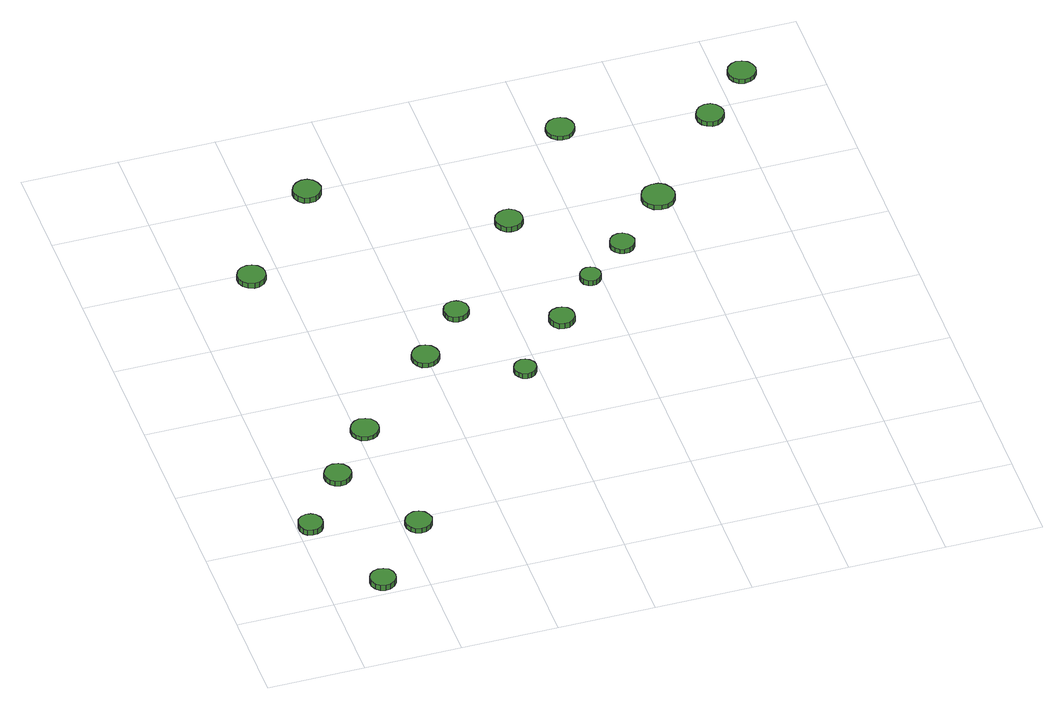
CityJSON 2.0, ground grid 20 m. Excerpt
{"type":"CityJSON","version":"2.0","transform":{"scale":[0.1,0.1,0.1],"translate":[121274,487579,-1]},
"CityObjects":{
"tree1":{"type":"SolitaryVegetationObject","attributes":{"function":"something"},"geometry":[{"type":"MultiSurface","lod":"1","boundaries":[[[0,1,2,3,4,5,6,7,8,9,10,11,12,13,14]],[[15,16,17,18,19,20,21,22,23,24,25,26,27,28,29]],[[0,29,28,1]],[[1,28,27,2]],[[2,27,26,3]],[[3,26,25,4]],[[4,25,24,5]],[[5,24,23,6]],[[6,23,22,7]],[[7,22,21,8]],[[8,21,20,9]],[[9,20,19,10]],[[10,19,18,11]],[[11,18,17,12]],[[12,17,16,13]],[[13,16,15,14]],[[14,15,29,0]]]}]},
"tree2":{"type":"SolitaryVegetationObject","attributes":{"function":"something"},"geometry":[{"type":"MultiSurface","lod":"1","boundaries":[[[30,31,32,33,34,35,36,37,38,39,40,41,42,43,44]],[[45,46,47,48,49,50,51,52,53,54,55,56,57,58,59]],[[30,59,58,31]],[[31,58,57,32]],[[32,57,56,33]],[[33,56,55,34]],[[34,55,54,35]],[[35,54,53,36]],[[36,53,52,37]],[[37,52,51,38]],[[38,51,50,39]],[[39,50,49,40]],[[40,49,48,41]],[[41,48,47,42]],[[42,47,46,43]],[[43,46,45,44]],[[44,45,59,30]]]}]},
"tree3":{"type":"SolitaryVegetationObject","attributes":{"function":"something"},"geometry":[{"type":"MultiSurface","lod":"1","boundaries":[[[60,61,62,63,64,65,66,67,68,69,70,71,72,73,74]],[[75,76,77,78,79,80,81,82,83,84,85,86,87,88,89]],[[60,89,88,61]],[[61,88,87,62]],[[62,87,86,63]],[[63,86,85,64]],[[64,85,84,65]],[[65,84,83,66]],[[66,83,82,67]],[[67,82,81,68]],[[68,81,80,69]],[[69,80,79,70]],[[70,79,78,71]],[[71,78,77,72]],[[72,77,76,73]],[[73,76,75,74]],[[74,75,89,60]]]}]},
"tree4":{"type":"SolitaryVegetationObject","attributes":{"function":"something"},"geometry":[{"type":"MultiSurface","lod":"1","boundaries":[[[90,91,92,93,94,95,96,97,98,99,100,101,102,103,104]],[[105,106,107,108,109,110,111,112,113,114,115,116,117,118,119]],[[90,119,118,91]],[[91,118,117,92]],[[92,117,116,93]],[[93,116,115,94]],[[94,115,114,95]],[[95,114,113,96]],[[96,113,112,97]],[[97,112,111,98]],[[98,111,110,99]],[[99,110,109,100]],[[100,109,108,101]],[[101,108,107,102]],[[102,107,106,103]],[[103,106,105,104]],[[104,105,119,90]]]}]},
"tree5":{"type":"SolitaryVegetationObject","attributes":{"function":"something"},"geometry":[{"type":"MultiSurface","lod":"1","boundaries":[[[120,121,122,123,124,125,126,127,128,129,130,131,132,133,134]],[[135,136,137,138,139,140,141,142,143,144,145,146,147,148,149]],[[120,149,148,121]],[[121,148,147,122]],[[122,147,146,123]],[[123,146,145,124]],[[124,145,144,125]],[[125,144,143,126]],[[126,143,142,127]],[[127,142,141,128]],[[128,141,140,129]],[[129,140,139,130]],[[130,139,138,131]],[[131,138,137,132]],[[132,137,136,133]],[[133,136,135,134]],[[134,135,149,120]]]}]},
"tree6":{"type":"SolitaryVegetationObject","attributes":{"function":"something"},"geometry":[{"type":"MultiSurface","lod":"1","boundaries":[[[150,151,152,153,154,155,156,157,158,159,160,161,162,163,164]],[[165,166,167,168,169,170,171,172,173,174,175,176,177,178,179]],[[150,179,178,151]],[[151,178,177,152]],[[152,177,176,153]],[[153,176,175,154]],[[154,175,174,155]],[[155,174,173,156]],[[156,173,172,157]],[[157,172,171,158]],[[158,171,170,159]],[[159,170,169,160]],[[160,169,168,161]],[[161,168,167,162]],[[162,167,166,163]],[[163,166,165,164]],[[164,165,179,150]]]}]},
"tree7":{"type":"SolitaryVegetationObject","attributes":{"function":"something"},"geometry":[{"type":"MultiSurface","lod":"1","boundaries":[[[180,181,182,183,184,185,186,187,188,189,190,191,192,193,194]],[[195,196,197,198,199,200,201,202,203,204,205,206,207,208,209]],[[180,209,208,181]],[[181,208,207,182]],[[182,207,206,183]],[[183,206,205,184]],[[184,205,204,185]],[[185,204,203,186]],[[186,203,202,187]],[[187,202,201,188]],[[188,201,200,189]],[[189,200,199,190]],[[190,199,198,191]],[[191,198,197,192]],[[192,197,196,193]],[[193,196,195,194]],[[194,195,209,180]]]}]},
"tree8":{"type":"SolitaryVegetationObject","attributes":{"function":"something"},"geometry":[{"type":"MultiSurface","lod":"1","boundaries":[[[210,211,212,213,214,215,216,217,218,219,220,221,222,223,224]],[[225,226,227,228,229,230,231,232,233,234,235,236,237,238,239]],[[210,239,238,211]],[[211,238,237,212]],[[212,237,236,213]],[[213,236,235,214]],[[214,235,234,215]],[[215,234,233,216]],[[216,233,232,217]],[[217,232,231,218]],[[218,231,230,219]],[[219,230,229,220]],[[220,229,228,221]],[[221,228,227,222]],[[222,227,226,223]],[[223,226,225,224]],[[224,225,239,210]]]}]},
"tree9":{"type":"SolitaryVegetationObject","attributes":{"function":"something"},"geometry":[{"type":"MultiSurface","lod":"1","boundaries":[[[240,241,242,243,244,245,246,247,248,249,250,251,252,253,254]],[[255,256,257,258,259,260,261,262,263,264,265,266,267,268,269]],[[240,269,268,241]],[[241,268,267,242]],[[242,267,266,243]],[[243,266,265,244]],[[244,265,264,245]],[[245,264,263,246]],[[246,263,262,247]],[[247,262,261,248]],[[248,261,260,249]],[[249,260,259,250]],[[250,259,258,251]],[[251,258,257,252]],[[252,257,256,253]],[[253,256,255,254]],[[254,255,269,240]]]}]},
"tree10":{"type":"SolitaryVegetationObject","attributes":{"function":"something"},"geometry":[{"type":"MultiSurface","lod":"1","boundaries":[[[270,271,272,273,274,275,276,277,278,279,280,281,282,283,284]],[[285,286,287,288,289,290,291,292,293,294,295,296,297,298,299]],[[270,299,298,271]],[[271,298,297,272]],[[272,297,296,273]],[[273,296,295,274]],[[274,295,294,275]],[[275,294,293,276]],[[276,293,292,277]],[[277,292,291,278]],[[278,291,290,279]],[[279,290,289,280]],[[280,289,288,281]],[[281,288,287,282]],[[282,287,286,283]],[[283,286,285,284]],[[284,285,299,270]]]}]},
"tree11":{"type":"SolitaryVegetationObject","attributes":{"function":"something"},"geometry":[{"type":"MultiSurface","lod":"1","boundaries":[[[300,301,302,303,304,305,306,307,308,309,310,311,312,313,314]],[[315,316,317,318,319,320,321,322,323,324,325,326,327,328,329]],[[300,329,328,301]],[[301,328,327,302]],[[302,327,326,303]],[[303,326,325,304]],[[304,325,324,305]],[[305,324,323,306]],[[306,323,322,307]],[[307,322,321,308]],[[308,321,320,309]],[[309,320,319,310]],[[310,319,318,311]],[[311,318,317,312]],[[312,317,316,313]],[[313,316,315,314]],[[314,315,329,300]]]}]},
"tree12":{"type":"SolitaryVegetationObject","attributes":{"function":"something"},"geometry":[{"type":"MultiSurface","lod":"1","boundaries":[[[330,331,332,333,334,335,336,337,338,339,340,341,342,343,344]],[[345,346,347,348,349,350,351,352,353,354,355,356,357,358,359]],[[330,359,358,331]],[[331,358,357,332]],[[332,357,356,333]],[[333,356,355,334]],[[334,355,354,335]],[[335,354,353,336]],[[336,353,352,337]],[[337,352,351,338]],[[338,351,350,339]],[[339,350,349,340]],[[340,349,348,341]],[[341,348,347,342]],[[342,347,346,343]],[[343,346,345,344]],[[344,345,359,330]]]}]},
"tree13":{"type":"SolitaryVegetationObject","attributes":{"function":"something"},"geometry":[{"type":"MultiSurface","lod":"1","boundaries":[[[360,361,362,363,364,365,366,367,368,369,370,371,372,373,374]],[[375,376,377,378,379,380,381,382,383,384,385,386,387,388,389]],[[360,389,388,361]],[[361,388,387,362]],[[362,387,386,363]],[[363,386,385,364]],[[364,385,384,365]],[[365,384,383,366]],[[366,383,382,367]],[[367,382,381,368]],[[368,381,380,369]],[[369,380,379,370]],[[370,379,378,371]],[[371,378,377,372]],[[372,377,376,373]],[[373,376,375,374]],[[374,375,389,360]]]}]},
"tree14":{"type":"SolitaryVegetationObject","attributes":{"function":"something"},"geometry":[{"type":"MultiSurface","lod":"1","boundaries":[[[390,391,392,393,394,395,396,397,398,399,400,401,402,403,404]],[[405,406,407,408,409,410,411,412,413,414,415,416,417,418,419]],[[390,419,418,391]],[[391,418,417,392]],[[392,417,416,393]],[[393,416,415,394]],[[394,415,414,395]],[[395,414,413,396]],[[396,413,412,397]],[[397,412,411,398]],[[398,411,410,399]],[[399,410,409,400]],[[400,409,408,401]],[[401,408,407,402]],[[402,407,406,403]],[[403,406,405,404]],[[404,405,419,390]]]}]},
"tree15":{"type":"SolitaryVegetationObject","attributes":{"function":"something"},"geometry":[{"type":"MultiSurface","lod":"1","boundaries":[[[420,421,422,423,424,425,426,427,428,429,430,431,432,433,434]],[[435,436,437,438,439,440,441,442,443,444,445,446,447,448,449]],[[420,449,448,421]],[[421,448,447,422]],[[422,447,446,423]],[[423,446,445,424]],[[424,445,444,425]],[[425,444,443,426]],[[426,443,442,427]],[[427,442,441,428]],[[428,441,440,429]],[[429,440,439,430]],[[430,439,438,431]],[[431,438,437,432]],[[432,437,436,433]],[[433,436,435,434]],[[434,435,449,420]]]}]},
"tree16":{"type":"SolitaryVegetationObject","attributes":{"function":"something"},"geometry":[{"type":"MultiSurface","lod":"1","boundaries":[[[450,451,452,453,454,455,456,457,458,459,460,461,462,463,464]],[[465,466,467,468,469,470,471,472,473,474,475,476,477,478,479]],[[450,479,478,451]],[[451,478,477,452]],[[452,477,476,453]],[[453,476,475,454]],[[454,475,474,455]],[[455,474,473,456]],[[456,473,472,457]],[[457,472,471,458]],[[458,471,470,459]],[[459,470,469,460]],[[460,469,468,461]],[[461,468,467,462]],[[462,467,466,463]],[[463,466,465,464]],[[464,465,479,450]]]}]},
"tree17":{"type":"SolitaryVegetationObject","attributes":{"function":"something"},"geometry":[{"type":"MultiSurface","lod":"1","boundaries":[[[480,481,482,483,484,485,486,487,488,489,490,491,492,493,494]],[[495,496,497,498,499,500,501,502,503,504,505,506,507,508,509]],[[480,509,508,481]],[[481,508,507,482]],[[482,507,506,483]],[[483,506,505,484]],[[484,505,504,485]],[[485,504,503,486]],[[486,503,502,487]],[[487,502,501,488]],[[488,501,500,489]],[[489,500,499,490]],[[490,499,498,491]],[[491,498,497,492]],[[492,497,496,493]],[[493,496,495,494]],[[494,495,509,480]]]}]},
"tree18":{"type":"SolitaryVegetationObject","attributes":{"function":"something"},"geometry":[{"type":"MultiSurface","lod":"1","boundaries":[[[510,511,512,513,514,515,516,517,518,519,520,521,522,523,524]],[[525,526,527,528,529,530,531,532,533,534,535,536,537,538,539]],[[510,539,538,511]],[[511,538,537,512]],[[512,537,536,513]],[[513,536,535,514]],[[514,535,534,515]],[[515,534,533,516]],[[516,533,532,517]],[[517,532,531,518]],[[518,531,530,519]],[[519,530,529,520]],[[520,529,528,521]],[[521,528,527,522]],[[522,527,526,523]],[[523,526,525,524]],[[524,525,539,510]]]}]}
},
"vertices":[
[52,237,19],[50,247,19],[44,256,19],[35,261,19],[25,262,19],[15,259,19],[7,252,19],[3,242,19],[3,232,19],[7,222,19],[15,215,19],[25,212,19],[35,213,19],[44,218,19],[50,227,19],[50,227,6],[44,218,6],[35,213,6],[25,212,6],[15,215,6],[7,222,6],[3,232,6],[3,242,6],[7,252,6],[15,259,6],[25,262,6],[35,261,6],[44,256,6],[50,247,6],[52,237,6],
[139,36,19],[137,47,19],[131,56,19],[121,61,19],[110,62,19],[100,59,19],[92,52,19],[87,42,19],[87,31,19],[92,21,19],[100,13,19],[110,10,19],[121,11,19],[131,17,19],[137,25,19],[137,25,6],[131,17,6],[121,11,6],[110,10,6],[100,13,6],[92,21,6],[87,31,6],[87,42,6],[92,52,6],[100,59,6],[110,62,6],[121,61,6],[131,56,6],[137,47,6],[139,36,6],
[152,364,18],[149,375,18],[142,385,18],[133,390,18],[121,392,18],[110,388,18],[102,380,18],[97,370,18],[97,359,18],[102,348,18],[110,340,18],[121,337,18],[133,338,18],[142,344,18],[149,353,18],[149,353,6],[142,344,6],[133,338,6],[121,337,6],[110,340,6],[102,348,6],[97,359,6],[97,370,6],[102,380,6],[110,388,6],[121,392,6],[133,390,6],[142,385,6],[149,375,6],[152,364,6],
[260,180,18],[257,191,18],[251,200,18],[241,206,18],[230,207,18],[219,203,18],[211,196,18],[206,186,18],[206,174,18],[211,164,18],[219,156,18],[230,153,18],[241,154,18],[251,160,18],[257,169,18],[257,169,7],[251,160,7],[241,154,7],[230,153,7],[219,156,7],[211,164,7],[206,174,7],[206,186,7],[211,196,7],[219,203,7],[230,207,7],[241,206,7],[251,200,7],[257,191,7],[260,180,7],
[245,478,17],[242,490,17],[235,500,17],[225,505,17],[213,507,17],[202,503,17],[193,495,17],[188,484,17],[188,472,17],[193,461,17],[202,453,17],[213,450,17],[225,451,17],[235,457,17],[242,467,17],[242,467,7],[235,457,7],[225,451,7],[213,450,7],[202,453,7],[193,461,7],[188,472,7],[188,484,7],[193,495,7],[202,503,7],[213,507,7],[225,505,7],[235,500,7],[242,490,7],[245,478,7],
[171,982,21],[169,993,21],[162,1003,21],[151,1009,21],[140,1010,21],[128,1007,21],[119,999,21],[114,988,21],[114,976,21],[119,965,21],[128,957,21],[140,953,21],[151,954,21],[162,960,21],[169,970,21],[169,970,9],[162,960,9],[151,954,9],[140,953,9],[128,957,9],[119,965,9],[114,976,9],[114,988,9],[119,999,9],[128,1007,9],[140,1010,9],[151,1009,9],[162,1003,9],[169,993,9],[171,982,9],
[425,652,18],[422,663,18],[415,673,18],[405,679,18],[393,680,18],[382,676,18],[374,668,18],[369,658,18],[369,646,18],[374,635,18],[382,627,18],[393,624,18],[405,625,18],[415,631,18],[422,640,18],[422,640,7],[415,631,7],[405,625,7],[393,624,7],[382,627,7],[374,635,7],[369,646,7],[369,658,7],[374,668,7],[382,676,7],[393,680,7],[405,679,7],[415,673,7],[422,663,7],[425,652,7],
[354,1196,19],[351,1208,19],[344,1218,19],[334,1224,19],[322,1225,19],[311,1221,19],[302,1213,19],[297,1202,19],[297,1190,19],[302,1179,19],[311,1171,19],[322,1168,19],[334,1169,19],[344,1175,19],[351,1185,19],[351,1185,6],[344,1175,6],[334,1169,6],[322,1168,6],[311,1171,6],[302,1179,6],[297,1190,6],[297,1202,6],[302,1213,6],[311,1221,6],[322,1225,6],[334,1224,6],[344,1218,6],[351,1208,6],[354,1196,6],
[520,761,20],[518,771,20],[511,780,20],[502,785,20],[492,786,20],[482,783,20],[474,776,20],[470,766,20],[470,756,20],[474,746,20],[482,739,20],[492,736,20],[502,737,20],[511,742,20],[518,751,20],[518,751,8],[511,742,8],[502,737,8],[492,736,8],[482,739,8],[474,746,8],[470,756,8],[470,766,8],[474,776,8],[482,783,8],[492,786,8],[502,785,8],[511,780,8],[518,771,8],[520,761,8],
[595,556,19],[593,565,19],[587,573,19],[579,578,19],[570,579,19],[561,576,19],[554,569,19],[550,561,19],[550,551,19],[554,543,19],[561,536,19],[570,533,19],[579,534,19],[587,539,19],[593,547,19],[593,547,7],[587,539,7],[579,534,7],[570,533,7],[561,536,7],[554,543,7],[550,551,7],[550,561,7],[554,569,7],[561,576,7],[570,579,7],[579,578,7],[587,573,7],[593,565,7],[595,556,7],
[713,680,20],[711,690,20],[705,699,20],[695,704,20],[685,705,20],[674,702,20],[666,695,20],[662,685,20],[662,674,20],[666,665,20],[674,657,20],[685,654,20],[695,655,20],[705,661,20],[711,669,20],[711,669,7],[705,661,7],[695,655,7],[685,654,7],[674,657,7],[666,665,7],[662,674,7],[662,685,7],[666,695,7],[674,702,7],[685,705,7],[695,704,7],[705,699,7],[711,690,7],[713,680,7],
[704,990,20],[702,1002,20],[695,1011,20],[685,1017,20],[674,1018,20],[663,1014,20],[654,1007,20],[649,996,20],[649,985,20],[654,974,20],[663,966,20],[674,963,20],[685,964,20],[695,970,20],[702,979,20],[702,979,8],[695,970,8],[685,964,8],[674,963,8],[663,966,8],[654,974,8],[649,985,8],[649,996,8],[654,1007,8],[663,1014,8],[674,1018,8],[685,1017,8],[695,1011,8],[702,1002,8],[704,990,8],
[800,782,20],[798,790,20],[793,798,20],[785,802,20],[776,803,20],[768,800,20],[761,794,20],[758,786,20],[758,777,20],[761,769,20],[768,763,20],[776,760,20],[785,761,20],[793,766,20],[798,773,20],[798,773,8],[793,766,8],[785,761,8],[776,760,8],[768,763,8],[761,769,8],[758,777,8],[758,786,8],[761,794,8],[768,800,8],[776,803,8],[785,802,8],[793,798,8],[798,790,8],[800,782,8],
[894,858,19],[891,868,19],[885,876,19],[876,882,19],[866,883,19],[856,880,19],[848,873,19],[844,863,19],[844,852,19],[848,843,19],[856,836,19],[866,833,19],[876,834,19],[885,839,19],[891,847,19],[891,847,8],[885,839,8],[876,834,8],[866,833,8],[856,836,8],[848,843,8],[844,852,8],[844,863,8],[848,873,8],[856,880,8],[866,883,8],[876,882,8],[885,876,8],[891,868,8],[894,858,8],
[886,1224,18],[883,1236,18],[876,1246,18],[866,1252,18],[853,1253,18],[842,1249,18],[833,1241,18],[828,1230,18],[828,1218,18],[833,1207,18],[842,1198,18],[853,1195,18],[866,1196,18],[876,1202,18],[883,1212,18],[883,1212,9],[876,1202,9],[866,1196,9],[853,1195,9],[842,1198,9],[833,1207,9],[828,1218,9],[828,1230,9],[833,1241,9],[842,1249,9],[853,1253,9],[866,1252,9],[876,1246,9],[883,1236,9],[886,1224,9],
[1012,970,19],[1009,984,19],[1001,996,19],[989,1003,19],[975,1004,19],[961,1000,19],[951,990,19],[945,977,19],[945,963,19],[951,951,19],[961,941,19],[975,937,19],[989,938,19],[1001,945,19],[1009,957,19],[1009,957,8],[1001,945,8],[989,938,8],[975,937,8],[961,941,8],[951,951,8],[945,963,8],[945,977,8],[951,990,8],[961,1000,8],[975,1004,8],[989,1003,8],[1001,996,8],[1009,984,8],[1012,970,8],
[1179,1174,19],[1176,1185,19],[1169,1195,19],[1159,1201,19],[1147,1202,19],[1136,1198,19],[1128,1191,19],[1123,1180,19],[1123,1168,19],[1128,1157,19],[1136,1150,19],[1147,1146,19],[1159,1147,19],[1169,1153,19],[1176,1163,19],[1176,1163,8],[1169,1153,8],[1159,1147,8],[1147,1146,8],[1136,1150,8],[1128,1157,8],[1123,1168,8],[1123,1180,8],[1128,1191,8],[1136,1198,8],[1147,1202,8],[1159,1201,8],[1169,1195,8],[1176,1185,8],[1179,1174,8],
[1278,1279,18],[1275,1291,18],[1268,1300,18],[1258,1306,18],[1246,1308,18],[1235,1304,18],[1226,1296,18],[1221,1285,18],[1221,1273,18],[1226,1262,18],[1235,1254,18],[1246,1250,18],[1258,1252,18],[1268,1258,18],[1275,1267,18],[1275,1267,8],[1268,1258,8],[1258,1252,8],[1246,1250,8],[1235,1254,8],[1226,1262,8],[1221,1273,8],[1221,1285,8],[1226,1296,8],[1235,1304,8],[1246,1308,8],[1258,1306,8],[1268,1300,8],[1275,1291,8],[1278,1279,8]
]}
